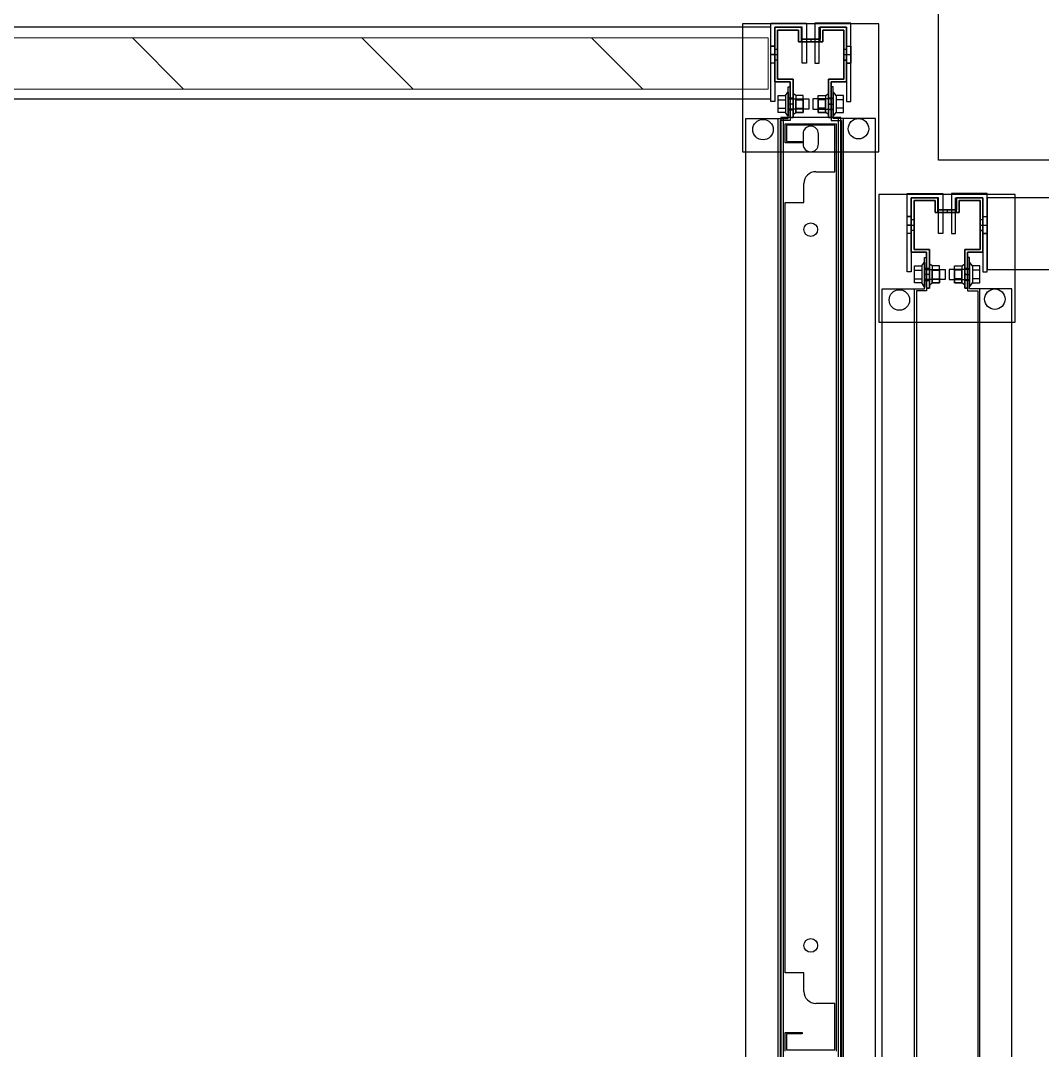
# Model space of a CAD drawing. Header units: millimetres. Extents: x 15382 to 37298, y 7351 to 31127.
# Drawn here: x 30738 to 31338, y 26264 to 26868 of the extents above; entities that cross this region are included whole.
import ezdxf

# ---------------------------------------------------------------- set-up
doc = ezdxf.new("R2010")
doc.units = ezdxf.units.MM
doc.layers.add('10', color=40, linetype='Continuous', lineweight=0)
for name, color, linetype in [('111', 7, 'Continuous'), ('112', 1, 'Continuous'), ('113', 3, 'Continuous'), ('114', 6, 'Continuous'), ('115', 30, 'Continuous'), ('116', 12, 'Continuous'), ('444-2', 5, 'Continuous'), ('544-1', 40, 'Continuous'), ('6', 7, 'Continuous'), ('M40', 3, 'Continuous'), ('M6', 7, 'Continuous')]:
    doc.layers.add(name, color=color, linetype=linetype)

msp = doc.modelspace()

# ---------------------------------------------------------------- linework, layer by layer
at = {"layer": '10'}
for p, q in [((29436.986, 26858.236), (31176.986, 26858.236)), ((31176.986, 26858.236), (31176.986, 26828.236)), ((31176.986, 26828.236), (29436.986, 26828.236))]:
    msp.add_line(p, q, dxfattribs=at)
at = {"layer": '111'}
for p, q in [((31219.586, 26811.468), (31184.386, 26811.468)), ((31184.386, 26811.468), (31184.386, 25717.468)), ((31219.586, 25717.468), (31219.586, 26811.468)), ((31201.986, 26806.468), (31201.986, 26806.468)), ((31197.486, 26801.968), (31197.486, 26795.968)), ((31206.486, 26795.968), (31206.486, 26801.968)), ((31201.986, 26791.468), (31201.986, 26791.468))]:
    msp.add_line(p, q, dxfattribs=at)
for centre, start, end in [((31201.986, 26801.968), 90, 180), ((31201.986, 26801.968), 0, 90), ((31201.986, 26795.968), 180, 270), ((31201.986, 26795.968), 270, 0)]:
    msp.add_arc(centre, 4.5, start, end, dxfattribs=at)
at = {"layer": '112'}
for p, q in [((31276.986, 26786.565), (31276.986, 27526.565)), ((32616.986, 26786.565), (31276.986, 26786.565))]:
    msp.add_line(p, q, dxfattribs=at)
at = {"layer": '113'}
for p, q in [((31241.986, 26866.468), (31161.986, 26866.468)), ((31161.986, 26866.468), (31161.986, 26791.468)), ((31241.986, 26791.468), (31241.986, 26866.468)), ((31161.986, 26791.468), (31241.986, 26791.468)), ((31321.986, 26766.468), (31241.986, 26766.468)), ((31241.986, 26766.468), (31241.986, 26691.468)), ((31321.986, 26691.468), (31321.986, 26766.468)), ((31241.986, 26691.468), (31321.986, 26691.468))]:
    msp.add_line(p, q, dxfattribs=at)
at = {"layer": '113', "lineweight": -3}
for centre in [(31229.986, 26804.968), (31173.986, 26804.468), (31253.986, 26704.468), (31309.986, 26704.968)]:
    msp.add_circle(centre, 6, dxfattribs=at)
at = {"layer": '114'}
for points in [[(29433.486, 26822.468), (31178.486, 26822.468), (31178.486, 26864.468), (29433.486, 26864.468)], [(31305.486, 26722.468), (32180.486, 26722.468), (32180.486, 26764.468), (31305.486, 26764.468)]]:
    msp.add_lwpolyline(points, close=True, dxfattribs=at)
at = {"layer": '115'}
for p, q in [((31188.786, 26810.968), (31188.786, 26829.468)), ((31188.786, 26829.468), (31189.986, 26829.468)), ((31188.786, 26810.968), (31188.786, 26829.468)), ((31188.786, 26829.468), (31189.986, 26829.468)), ((31189.986, 26829.468), (31189.986, 26809.768)), ((31189.986, 26829.468), (31189.986, 26809.768)), ((31215.186, 26829.468), (31213.986, 26829.468)), ((31213.986, 26829.468), (31213.986, 26809.768)), ((31215.186, 26829.468), (31213.986, 26829.468)), ((31213.986, 26829.468), (31213.986, 26809.768)), ((31215.186, 26810.968), (31215.186, 26829.468)), ((31215.186, 26810.968), (31215.186, 26829.468)), ((31163.986, 25717.968), (31163.986, 26810.968)), ((31163.986, 26810.968), (31188.786, 26810.968)), ((31182.786, 25717.968), (31182.786, 26810.968)), ((31182.786, 26810.968), (31188.786, 26810.968)), ((31221.186, 26810.968), (31215.186, 26810.968)), ((31239.986, 26810.968), (31215.186, 26810.968)), ((31221.186, 25717.968), (31221.186, 26810.968)), ((31239.986, 25717.968), (31239.986, 26810.968)), ((31189.986, 26809.768), (31183.986, 26809.768)), ((31183.986, 26809.768), (31183.986, 25719.168)), ((31189.986, 26809.768), (31183.986, 26809.768)), ((31183.986, 26809.768), (31183.986, 25719.168)), ((31213.986, 26809.768), (31219.986, 26809.768)), ((31213.986, 26809.768), (31219.986, 26809.768)), ((31219.986, 26809.768), (31219.986, 25719.168)), ((31219.986, 26809.768), (31219.986, 25719.168)), ((31268.786, 26710.968), (31268.786, 26729.468)), ((31268.786, 26729.468), (31269.986, 26729.468)), ((31268.786, 26710.968), (31268.786, 26729.468)), ((31268.786, 26729.468), (31269.986, 26729.468)), ((31269.986, 26729.468), (31269.986, 26709.768)), ((31269.986, 26729.468), (31269.986, 26709.768)), ((31295.186, 26729.468), (31293.986, 26729.468)), ((31293.986, 26729.468), (31293.986, 26709.768)), ((31295.186, 26729.468), (31293.986, 26729.468)), ((31293.986, 26729.468), (31293.986, 26709.768)), ((31295.186, 26710.968), (31295.186, 26729.468)), ((31295.186, 26710.968), (31295.186, 26729.468)), ((31243.986, 25717.968), (31243.986, 26710.968)), ((31243.986, 26710.968), (31268.786, 26710.968)), ((31262.786, 25717.968), (31262.786, 26710.968)), ((31262.786, 26710.968), (31268.786, 26710.968)), ((31269.986, 26709.768), (31263.986, 26709.768)), ((31263.986, 26709.768), (31263.986, 25719.168)), ((31269.986, 26709.768), (31263.986, 26709.768)), ((31263.986, 26709.768), (31263.986, 25719.168)), ((31293.986, 26709.768), (31299.986, 26709.768)), ((31293.986, 26709.768), (31299.986, 26709.768)), ((31301.186, 26710.968), (31295.186, 26710.968)), ((31319.986, 26710.968), (31295.186, 26710.968)), ((31299.986, 26709.768), (31299.986, 25719.168)), ((31299.986, 26709.768), (31299.986, 25719.168)), ((31301.186, 25717.968), (31301.186, 26710.968)), ((31319.986, 25717.968), (31319.986, 26710.968))]:
    msp.add_line(p, q, dxfattribs=at)
at = {"layer": '115', "lineweight": -3}
for p, q in [((31188.786, 26822.968), (31188.786, 26815.968)), ((31189.986, 26822.968), (31188.786, 26822.968)), ((31189.986, 26815.968), (31189.986, 26822.968)), ((31213.986, 26815.968), (31213.986, 26822.968)), ((31213.986, 26822.968), (31215.186, 26822.968)), ((31215.186, 26822.968), (31215.186, 26815.968)), ((31188.786, 26819.468), (31188.786, 26815.968)), ((31189.986, 26819.468), (31188.786, 26819.468)), ((31189.986, 26815.968), (31189.986, 26819.468)), ((31213.986, 26815.968), (31213.986, 26819.468)), ((31213.986, 26819.468), (31215.186, 26819.468)), ((31215.186, 26819.468), (31215.186, 26815.968)), ((31188.786, 26815.968), (31189.986, 26815.968)), ((31188.786, 26815.968), (31189.986, 26815.968)), ((31215.186, 26815.968), (31213.986, 26815.968)), ((31215.186, 26815.968), (31213.986, 26815.968)), ((31268.786, 26722.968), (31268.786, 26715.968)), ((31269.986, 26722.968), (31268.786, 26722.968)), ((31269.986, 26715.968), (31269.986, 26722.968)), ((31293.986, 26715.968), (31293.986, 26722.968)), ((31293.986, 26722.968), (31295.186, 26722.968)), ((31295.186, 26722.968), (31295.186, 26715.968)), ((31268.786, 26719.468), (31268.786, 26715.968)), ((31269.986, 26719.468), (31268.786, 26719.468)), ((31268.786, 26715.968), (31269.986, 26715.968)), ((31268.786, 26715.968), (31269.986, 26715.968)), ((31269.986, 26715.968), (31269.986, 26719.468)), ((31293.986, 26715.968), (31293.986, 26719.468)), ((31293.986, 26719.468), (31295.186, 26719.468)), ((31295.186, 26715.968), (31293.986, 26715.968)), ((31295.186, 26715.968), (31293.986, 26715.968)), ((31295.186, 26719.468), (31295.186, 26715.968))]:
    msp.add_line(p, q, dxfattribs=at)
at = {"layer": '116'}
for p, q in [((31178.486, 26820.968), (31178.486, 26866.968)), ((31178.486, 26866.968), (31197.986, 26866.968)), ((31196.986, 26866.968), (31199.486, 26866.968)), ((31199.486, 26866.968), (31199.486, 26843.468)), ((31206.986, 26866.968), (31204.486, 26866.968)), ((31204.486, 26866.968), (31204.486, 26843.468)), ((31225.486, 26866.968), (31205.986, 26866.968)), ((31225.486, 26820.968), (31225.486, 26866.968)), ((31196.986, 26864.468), (31180.986, 26864.468)), ((31180.986, 26864.468), (31180.986, 26820.968)), ((31196.986, 26843.468), (31196.986, 26864.468)), ((31206.986, 26843.468), (31206.986, 26864.468)), ((31206.986, 26864.468), (31222.986, 26864.468)), ((31222.986, 26864.468), (31222.986, 26820.968)), ((31180.986, 26853.446), (31178.486, 26853.446)), ((31222.986, 26853.446), (31225.486, 26853.446)), ((31180.986, 26848.468), (31178.486, 26848.468)), ((31222.986, 26848.468), (31225.486, 26848.468)), ((31180.986, 26843.49), (31178.486, 26843.49)), ((31199.486, 26843.468), (31196.986, 26843.468)), ((31204.486, 26843.468), (31206.986, 26843.468)), ((31222.986, 26843.49), (31225.486, 26843.49)), ((31180.986, 26820.968), (31178.486, 26820.968)), ((31222.986, 26820.968), (31225.486, 26820.968)), ((31258.486, 26720.968), (31258.486, 26766.968)), ((31258.486, 26766.968), (31277.986, 26766.968)), ((31276.986, 26764.468), (31260.986, 26764.468)), ((31260.986, 26764.468), (31260.986, 26720.968)), ((31276.986, 26766.968), (31279.486, 26766.968)), ((31276.986, 26743.468), (31276.986, 26764.468)), ((31279.486, 26766.968), (31279.486, 26743.468)), ((31286.986, 26766.968), (31284.486, 26766.968)), ((31284.486, 26766.968), (31284.486, 26743.468)), ((31305.486, 26766.968), (31285.986, 26766.968)), ((31286.986, 26743.468), (31286.986, 26764.468)), ((31286.986, 26764.468), (31302.986, 26764.468)), ((31302.986, 26764.468), (31302.986, 26720.968)), ((31305.486, 26720.968), (31305.486, 26766.968)), ((31260.986, 26753.446), (31258.486, 26753.446)), ((31302.986, 26753.446), (31305.486, 26753.446)), ((31260.986, 26748.468), (31258.486, 26748.468)), ((31302.986, 26748.468), (31305.486, 26748.468)), ((31260.986, 26743.49), (31258.486, 26743.49)), ((31279.486, 26743.468), (31276.986, 26743.468)), ((31284.486, 26743.468), (31286.986, 26743.468)), ((31302.986, 26743.49), (31305.486, 26743.49)), ((31260.986, 26720.968), (31258.486, 26720.968)), ((31302.986, 26720.968), (31305.486, 26720.968))]:
    msp.add_line(p, q, dxfattribs=at)
at = {"layer": '116', "lineweight": -3}
for p, q in [((31178.486, 26843.49), (31178.486, 26853.446)), ((31178.486, 26853.446), (31180.986, 26853.446)), ((31180.986, 26853.446), (31180.986, 26843.49)), ((31222.986, 26843.49), (31222.986, 26853.446)), ((31222.986, 26853.446), (31225.486, 26853.446)), ((31225.486, 26853.446), (31225.486, 26843.49)), ((31178.486, 26843.49), (31178.486, 26848.468)), ((31178.486, 26848.468), (31180.986, 26848.468)), ((31180.986, 26848.468), (31180.986, 26843.49)), ((31222.986, 26843.49), (31222.986, 26848.468)), ((31222.986, 26848.468), (31225.486, 26848.468)), ((31225.486, 26848.468), (31225.486, 26843.49)), ((31180.986, 26843.49), (31178.486, 26843.49)), ((31180.986, 26843.49), (31178.486, 26843.49)), ((31225.486, 26843.49), (31222.986, 26843.49)), ((31225.486, 26843.49), (31222.986, 26843.49)), ((31258.486, 26743.49), (31258.486, 26753.446)), ((31258.486, 26753.446), (31260.986, 26753.446)), ((31260.986, 26753.446), (31260.986, 26743.49)), ((31302.986, 26743.49), (31302.986, 26753.446)), ((31302.986, 26753.446), (31305.486, 26753.446)), ((31305.486, 26753.446), (31305.486, 26743.49)), ((31258.486, 26743.49), (31258.486, 26748.468)), ((31258.486, 26748.468), (31260.986, 26748.468)), ((31260.986, 26748.468), (31260.986, 26743.49)), ((31302.986, 26743.49), (31302.986, 26748.468)), ((31302.986, 26748.468), (31305.486, 26748.468)), ((31305.486, 26748.468), (31305.486, 26743.49)), ((31260.986, 26743.49), (31258.486, 26743.49)), ((31260.986, 26743.49), (31258.486, 26743.49)), ((31305.486, 26743.49), (31302.986, 26743.49)), ((31305.486, 26743.49), (31302.986, 26743.49))]:
    msp.add_line(p, q, dxfattribs=at)
at = {"layer": '444-2'}
for p, q in [((31186.986, 26796.768), (31186.986, 26807.768)), ((31186.986, 26807.768), (31216.986, 26807.768)), ((31216.186, 26806.968), (31187.786, 26806.968)), ((31187.786, 26806.968), (31187.786, 26797.568)), ((31216.186, 26807.768), (31216.986, 26807.768)), ((31216.186, 26779.768), (31216.186, 26806.968)), ((31216.986, 26807.768), (31216.986, 26263.768)), ((31216.986, 26807.768), (31216.986, 26806.968)), ((31196.986, 26796.768), (31186.986, 26796.768)), ((31187.786, 26797.568), (31196.986, 26797.568)), ((31196.986, 26797.568), (31196.986, 26796.768)), ((31204.986, 26779.768), (31216.186, 26779.768)), ((31197.986, 26761.768), (31197.986, 26772.768)), ((31186.986, 26309.768), (31186.986, 26761.768)), ((31186.986, 26761.768), (31197.986, 26761.768)), ((31197.986, 26309.768), (31186.986, 26309.768)), ((31197.986, 26298.768), (31197.986, 26309.768)), ((31216.186, 26291.768), (31204.986, 26291.768)), ((31216.186, 26264.568), (31216.186, 26291.768)), ((31186.986, 26263.768), (31186.986, 26274.768)), ((31186.986, 26274.768), (31196.986, 26274.768)), ((31196.986, 26273.968), (31187.786, 26273.968)), ((31187.786, 26273.968), (31187.786, 26264.568)), ((31196.986, 26274.768), (31196.986, 26273.968)), ((31187.786, 26264.568), (31216.186, 26264.568))]:
    msp.add_line(p, q, dxfattribs=at)
for centre in [(31201.986, 26745.768), (31201.986, 26325.768)]:
    msp.add_circle(centre, 4, dxfattribs=at)
for centre, start, end in [((31204.986, 26772.768), 90, 180), ((31204.986, 26298.768), 180, 270)]:
    msp.add_arc(centre, 7, start, end, dxfattribs=at)
at = {"layer": '544-1', "linetype": 'Continuous'}
for p, q in [((30804.048, 26858.236), (30834.048, 26828.236)), ((30938.752, 26858.236), (30968.752, 26828.236)), ((31073.456, 26858.236), (31103.456, 26828.236))]:
    msp.add_line(p, q, dxfattribs=at)
at = {"layer": '6'}
for p, q in [((31185.986, 26811.468), (31184.386, 26811.468)), ((31184.386, 26811.468), (31184.386, 25717.468)), ((31185.986, 25717.468), (31185.986, 26811.468)), ((31219.586, 26811.468), (31217.986, 26811.468)), ((31217.986, 26811.468), (31217.986, 25717.468)), ((31219.586, 25717.468), (31219.586, 26811.468))]:
    msp.add_line(p, q, dxfattribs=at)
at = {"layer": 'M40'}
for p, q in [((31196.486, 26864.468), (31180.986, 26864.468)), ((31180.986, 26864.468), (31180.986, 26832.468)), ((31180.986, 26832.468), (31180.986, 26864.468)), ((31180.986, 26864.468), (31196.486, 26864.468)), ((31182.586, 26834.068), (31182.586, 26862.868)), ((31182.586, 26862.868), (31194.886, 26862.868)), ((31194.886, 26862.868), (31182.586, 26862.868)), ((31182.586, 26862.868), (31182.586, 26834.068)), ((31194.886, 26862.868), (31194.886, 26855.868)), ((31194.886, 26855.868), (31194.886, 26862.868)), ((31196.486, 26857.468), (31196.486, 26864.468)), ((31196.486, 26864.468), (31196.486, 26857.468)), ((31222.986, 26864.468), (31207.486, 26864.468)), ((31207.486, 26864.468), (31207.486, 26857.468)), ((31207.486, 26857.468), (31207.486, 26864.468)), ((31207.486, 26864.468), (31222.986, 26864.468)), ((31209.086, 26855.868), (31209.086, 26862.868)), ((31209.086, 26862.868), (31221.386, 26862.868)), ((31221.386, 26862.868), (31209.086, 26862.868)), ((31209.086, 26862.868), (31209.086, 26855.868)), ((31221.386, 26862.868), (31221.386, 26834.068)), ((31221.386, 26834.068), (31221.386, 26862.868)), ((31222.986, 26832.468), (31222.986, 26864.468)), ((31222.986, 26864.468), (31222.986, 26832.468)), ((31194.886, 26855.868), (31209.086, 26855.868)), ((31209.086, 26855.868), (31194.886, 26855.868)), ((31207.486, 26857.468), (31196.486, 26857.468)), ((31196.486, 26857.468), (31196.486, 26855.868)), ((31196.486, 26857.468), (31207.486, 26857.468)), ((31221.386, 26851.718), (31222.986, 26851.718)), ((31221.386, 26848.468), (31222.986, 26848.468)), ((31221.386, 26845.218), (31222.986, 26845.218)), ((31180.986, 26832.468), (31189.986, 26832.468)), ((31189.986, 26832.468), (31180.986, 26832.468)), ((31191.586, 26834.068), (31182.586, 26834.068)), ((31182.586, 26834.068), (31191.586, 26834.068)), ((31189.986, 26834.068), (31191.586, 26834.068)), ((31189.986, 26832.468), (31189.986, 26811.468)), ((31189.986, 26811.468), (31189.986, 26832.468)), ((31191.586, 26811.468), (31191.586, 26834.068)), ((31191.586, 26834.068), (31191.586, 26811.468)), ((31191.586, 26834.068), (31191.586, 26832.468)), ((31213.986, 26834.068), (31212.386, 26834.068)), ((31212.386, 26834.068), (31212.386, 26811.468)), ((31221.386, 26834.068), (31212.386, 26834.068)), ((31212.386, 26834.068), (31212.386, 26832.468)), ((31212.386, 26811.468), (31212.386, 26834.068)), ((31212.386, 26834.068), (31221.386, 26834.068)), ((31213.986, 26811.468), (31213.986, 26832.468)), ((31213.986, 26832.468), (31222.986, 26832.468)), ((31222.986, 26832.468), (31213.986, 26832.468)), ((31213.986, 26832.468), (31213.986, 26811.468)), ((31191.586, 26822.968), (31189.986, 26822.968)), ((31213.986, 26822.968), (31212.386, 26822.968)), ((31191.586, 26819.468), (31189.986, 26819.468)), ((31213.986, 26819.468), (31212.386, 26819.468)), ((31191.586, 26815.968), (31189.986, 26815.968)), ((31189.986, 26811.468), (31191.586, 26811.468)), ((31191.586, 26811.468), (31189.986, 26811.468)), ((31213.986, 26815.968), (31212.386, 26815.968)), ((31212.386, 26811.468), (31213.986, 26811.468)), ((31213.986, 26811.468), (31212.386, 26811.468)), ((31276.486, 26764.468), (31260.986, 26764.468)), ((31260.986, 26764.468), (31260.986, 26732.468)), ((31260.986, 26732.468), (31260.986, 26764.468)), ((31260.986, 26764.468), (31276.486, 26764.468)), ((31262.586, 26734.068), (31262.586, 26762.868)), ((31262.586, 26762.868), (31274.886, 26762.868)), ((31274.886, 26762.868), (31262.586, 26762.868)), ((31262.586, 26762.868), (31262.586, 26734.068)), ((31274.886, 26762.868), (31274.886, 26755.868)), ((31274.886, 26755.868), (31274.886, 26762.868)), ((31276.486, 26757.468), (31276.486, 26764.468)), ((31276.486, 26764.468), (31276.486, 26757.468)), ((31302.986, 26764.468), (31287.486, 26764.468)), ((31287.486, 26764.468), (31287.486, 26757.468)), ((31287.486, 26757.468), (31287.486, 26764.468)), ((31287.486, 26764.468), (31302.986, 26764.468)), ((31289.086, 26755.868), (31289.086, 26762.868)), ((31289.086, 26762.868), (31301.386, 26762.868)), ((31301.386, 26762.868), (31289.086, 26762.868)), ((31289.086, 26762.868), (31289.086, 26755.868)), ((31301.386, 26762.868), (31301.386, 26734.068)), ((31301.386, 26734.068), (31301.386, 26762.868)), ((31302.986, 26732.468), (31302.986, 26764.468)), ((31302.986, 26764.468), (31302.986, 26732.468)), ((31287.486, 26757.468), (31276.486, 26757.468)), ((31276.486, 26757.468), (31276.486, 26755.868)), ((31276.486, 26757.468), (31287.486, 26757.468)), ((31274.886, 26755.868), (31289.086, 26755.868)), ((31289.086, 26755.868), (31274.886, 26755.868)), ((31301.386, 26751.718), (31302.986, 26751.718)), ((31301.386, 26748.468), (31302.986, 26748.468)), ((31301.386, 26745.218), (31302.986, 26745.218)), ((31260.986, 26732.468), (31269.986, 26732.468)), ((31269.986, 26732.468), (31260.986, 26732.468)), ((31271.586, 26734.068), (31262.586, 26734.068)), ((31262.586, 26734.068), (31271.586, 26734.068)), ((31269.986, 26734.068), (31271.586, 26734.068)), ((31269.986, 26732.468), (31269.986, 26711.468)), ((31269.986, 26711.468), (31269.986, 26732.468)), ((31271.586, 26711.468), (31271.586, 26734.068)), ((31271.586, 26734.068), (31271.586, 26711.468)), ((31271.586, 26734.068), (31271.586, 26732.468)), ((31293.986, 26734.068), (31292.386, 26734.068)), ((31292.386, 26734.068), (31292.386, 26711.468)), ((31301.386, 26734.068), (31292.386, 26734.068)), ((31292.386, 26734.068), (31292.386, 26732.468)), ((31292.386, 26711.468), (31292.386, 26734.068)), ((31292.386, 26734.068), (31301.386, 26734.068)), ((31293.986, 26711.468), (31293.986, 26732.468)), ((31293.986, 26732.468), (31302.986, 26732.468)), ((31302.986, 26732.468), (31293.986, 26732.468)), ((31293.986, 26732.468), (31293.986, 26711.468)), ((31271.586, 26722.968), (31269.986, 26722.968)), ((31293.986, 26722.968), (31292.386, 26722.968)), ((31271.586, 26719.468), (31269.986, 26719.468)), ((31271.586, 26715.968), (31269.986, 26715.968)), ((31293.986, 26719.468), (31292.386, 26719.468)), ((31293.986, 26715.968), (31292.386, 26715.968)), ((31269.986, 26711.468), (31271.586, 26711.468)), ((31271.586, 26711.468), (31269.986, 26711.468)), ((31292.386, 26711.468), (31293.986, 26711.468)), ((31293.986, 26711.468), (31292.386, 26711.468))]:
    msp.add_line(p, q, dxfattribs=at)
at = {"layer": 'M40', "lineweight": -3}
for p, q in [((31196.486, 26857.468), (31196.486, 26855.868)), ((31207.486, 26857.468), (31196.486, 26857.468)), ((31196.486, 26855.868), (31196.486, 26857.468)), ((31196.486, 26857.468), (31201.986, 26857.468)), ((31196.486, 26855.868), (31207.486, 26855.868)), ((31201.986, 26855.868), (31196.486, 26855.868)), ((31201.986, 26857.468), (31201.986, 26855.868)), ((31207.486, 26855.868), (31207.486, 26857.468)), ((31180.986, 26845.218), (31180.986, 26851.718)), ((31180.986, 26851.718), (31182.586, 26851.718)), ((31180.986, 26845.218), (31180.986, 26848.468)), ((31180.986, 26848.468), (31182.586, 26848.468)), ((31182.586, 26851.718), (31182.586, 26845.218)), ((31182.586, 26848.468), (31182.586, 26845.218)), ((31221.386, 26845.218), (31221.386, 26851.718)), ((31221.386, 26851.718), (31222.986, 26851.718)), ((31221.386, 26845.218), (31221.386, 26848.468)), ((31221.386, 26848.468), (31222.986, 26848.468)), ((31222.986, 26851.718), (31222.986, 26845.218)), ((31222.986, 26848.468), (31222.986, 26845.218)), ((31182.586, 26845.218), (31180.986, 26845.218)), ((31182.586, 26845.218), (31180.986, 26845.218)), ((31222.986, 26845.218), (31221.386, 26845.218)), ((31222.986, 26845.218), (31221.386, 26845.218)), ((31189.986, 26822.968), (31189.986, 26815.968)), ((31191.586, 26822.968), (31189.986, 26822.968)), ((31191.586, 26815.968), (31191.586, 26822.968)), ((31212.386, 26815.968), (31212.386, 26822.968)), ((31212.386, 26822.968), (31213.986, 26822.968)), ((31213.986, 26822.968), (31213.986, 26815.968)), ((31189.986, 26819.468), (31189.986, 26815.968)), ((31191.586, 26819.468), (31189.986, 26819.468)), ((31191.586, 26815.968), (31191.586, 26819.468)), ((31212.386, 26815.968), (31212.386, 26819.468)), ((31212.386, 26819.468), (31213.986, 26819.468)), ((31213.986, 26819.468), (31213.986, 26815.968)), ((31189.986, 26815.968), (31191.586, 26815.968)), ((31189.986, 26815.968), (31191.586, 26815.968)), ((31213.986, 26815.968), (31212.386, 26815.968)), ((31213.986, 26815.968), (31212.386, 26815.968)), ((31276.486, 26757.468), (31276.486, 26755.868)), ((31287.486, 26757.468), (31276.486, 26757.468)), ((31276.486, 26755.868), (31276.486, 26757.468)), ((31276.486, 26757.468), (31281.986, 26757.468)), ((31281.986, 26757.468), (31281.986, 26755.868)), ((31287.486, 26755.868), (31287.486, 26757.468)), ((31260.986, 26745.218), (31260.986, 26751.718)), ((31260.986, 26751.718), (31262.586, 26751.718)), ((31262.586, 26751.718), (31262.586, 26745.218)), ((31276.486, 26755.868), (31287.486, 26755.868)), ((31281.986, 26755.868), (31276.486, 26755.868)), ((31301.386, 26745.218), (31301.386, 26751.718)), ((31301.386, 26751.718), (31302.986, 26751.718)), ((31302.986, 26751.718), (31302.986, 26745.218)), ((31260.986, 26745.218), (31260.986, 26748.468)), ((31260.986, 26748.468), (31262.586, 26748.468)), ((31262.586, 26745.218), (31260.986, 26745.218)), ((31262.586, 26745.218), (31260.986, 26745.218)), ((31262.586, 26748.468), (31262.586, 26745.218)), ((31301.386, 26745.218), (31301.386, 26748.468)), ((31301.386, 26748.468), (31302.986, 26748.468)), ((31302.986, 26745.218), (31301.386, 26745.218)), ((31302.986, 26745.218), (31301.386, 26745.218)), ((31302.986, 26748.468), (31302.986, 26745.218)), ((31269.986, 26722.968), (31269.986, 26715.968)), ((31271.586, 26722.968), (31269.986, 26722.968)), ((31271.586, 26715.968), (31271.586, 26722.968)), ((31292.386, 26715.968), (31292.386, 26722.968)), ((31292.386, 26722.968), (31293.986, 26722.968)), ((31293.986, 26722.968), (31293.986, 26715.968)), ((31269.986, 26719.468), (31269.986, 26715.968)), ((31271.586, 26719.468), (31269.986, 26719.468)), ((31269.986, 26715.968), (31271.586, 26715.968)), ((31269.986, 26715.968), (31271.586, 26715.968)), ((31271.586, 26715.968), (31271.586, 26719.468)), ((31292.386, 26715.968), (31292.386, 26719.468)), ((31292.386, 26719.468), (31293.986, 26719.468)), ((31293.986, 26715.968), (31292.386, 26715.968)), ((31293.986, 26715.968), (31292.386, 26715.968)), ((31293.986, 26719.468), (31293.986, 26715.968))]:
    msp.add_line(p, q, dxfattribs=at)
at = {"layer": 'M6'}
for p, q in [((31182.786, 26814.468), (31182.786, 26824.468)), ((31182.786, 26824.468), (31187.086, 26824.468)), ((31182.786, 26814.468), (31182.786, 26824.468)), ((31182.786, 26824.468), (31187.086, 26824.468)), ((31187.086, 26824.468), (31188.586, 26826.468)), ((31187.086, 26824.468), (31187.086, 26814.468)), ((31188.586, 26826.468), (31188.786, 26826.468)), ((31188.786, 26826.468), (31188.786, 26822.468)), ((31191.786, 26825.468), (31191.586, 26825.468)), ((31191.586, 26825.468), (31191.586, 26813.468)), ((31193.286, 26824.468), (31191.786, 26825.468)), ((31197.586, 26824.468), (31193.286, 26824.468)), ((31193.286, 26824.468), (31193.286, 26814.468)), ((31197.586, 26824.468), (31193.286, 26824.468)), ((31197.586, 26824.468), (31193.286, 26824.468)), ((31193.286, 26824.468), (31193.286, 26816.968)), ((31197.586, 26814.468), (31197.586, 26824.468)), ((31197.586, 26814.468), (31197.586, 26824.468)), ((31197.586, 26816.968), (31197.586, 26824.468)), ((31206.386, 26814.468), (31206.386, 26824.468)), ((31206.386, 26824.468), (31210.686, 26824.468)), ((31206.386, 26814.468), (31206.386, 26824.468)), ((31206.386, 26824.468), (31210.686, 26824.468)), ((31206.386, 26824.468), (31210.686, 26824.468)), ((31206.386, 26816.968), (31206.386, 26824.468)), ((31210.686, 26824.468), (31212.186, 26825.468)), ((31210.686, 26824.468), (31210.686, 26814.468)), ((31210.686, 26824.468), (31210.686, 26816.968)), ((31212.186, 26825.468), (31212.386, 26825.468)), ((31212.386, 26825.468), (31212.386, 26813.468)), ((31215.386, 26826.468), (31215.186, 26826.468)), ((31215.186, 26826.468), (31215.186, 26822.468)), ((31216.886, 26824.468), (31215.386, 26826.468)), ((31221.186, 26824.468), (31216.886, 26824.468)), ((31216.886, 26824.468), (31216.886, 26814.468)), ((31221.186, 26824.468), (31216.886, 26824.468)), ((31221.186, 26814.468), (31221.186, 26824.468)), ((31221.186, 26814.468), (31221.186, 26824.468)), ((31182.786, 26821.968), (31187.086, 26821.968)), ((31182.786, 26816.968), (31187.086, 26816.968)), ((31188.786, 26822.468), (31200.786, 26822.468)), ((31193.286, 26814.468), (31193.286, 26821.968)), ((31193.286, 26821.968), (31197.586, 26821.968)), ((31193.286, 26816.968), (31197.586, 26816.968)), ((31197.586, 26821.968), (31197.586, 26814.468)), ((31200.786, 26822.468), (31200.786, 26816.468)), ((31215.186, 26822.468), (31203.186, 26822.468)), ((31203.186, 26822.468), (31203.186, 26816.468)), ((31210.686, 26821.968), (31206.386, 26821.968)), ((31206.386, 26821.968), (31206.386, 26814.468)), ((31210.686, 26816.968), (31206.386, 26816.968)), ((31210.686, 26814.468), (31210.686, 26821.968)), ((31221.186, 26821.968), (31216.886, 26821.968)), ((31221.186, 26816.968), (31216.886, 26816.968)), ((31187.086, 26814.468), (31182.786, 26814.468)), ((31187.086, 26814.468), (31182.786, 26814.468)), ((31188.586, 26812.468), (31187.086, 26814.468)), ((31188.786, 26812.468), (31188.586, 26812.468)), ((31200.786, 26816.468), (31188.786, 26816.468)), ((31188.786, 26816.468), (31188.786, 26812.468)), ((31191.586, 26813.468), (31191.786, 26813.468)), ((31191.786, 26813.468), (31193.286, 26814.468)), ((31193.286, 26814.468), (31197.586, 26814.468)), ((31193.286, 26814.468), (31197.586, 26814.468)), ((31197.586, 26814.468), (31193.286, 26814.468)), ((31203.186, 26816.468), (31215.186, 26816.468)), ((31210.686, 26814.468), (31206.386, 26814.468)), ((31210.686, 26814.468), (31206.386, 26814.468)), ((31206.386, 26814.468), (31210.686, 26814.468)), ((31212.186, 26813.468), (31210.686, 26814.468)), ((31212.386, 26813.468), (31212.186, 26813.468)), ((31215.186, 26816.468), (31215.186, 26812.468)), ((31215.186, 26812.468), (31215.386, 26812.468)), ((31215.386, 26812.468), (31216.886, 26814.468)), ((31216.886, 26814.468), (31221.186, 26814.468)), ((31216.886, 26814.468), (31221.186, 26814.468)), ((31267.086, 26724.468), (31268.586, 26726.468)), ((31268.586, 26726.468), (31268.786, 26726.468)), ((31268.786, 26726.468), (31268.786, 26722.468)), ((31295.386, 26726.468), (31295.186, 26726.468)), ((31295.186, 26726.468), (31295.186, 26722.468)), ((31296.886, 26724.468), (31295.386, 26726.468)), ((31262.786, 26714.468), (31262.786, 26724.468)), ((31262.786, 26724.468), (31267.086, 26724.468)), ((31262.786, 26714.468), (31262.786, 26724.468)), ((31262.786, 26724.468), (31267.086, 26724.468)), ((31262.786, 26721.968), (31267.086, 26721.968)), ((31267.086, 26724.468), (31267.086, 26714.468)), ((31268.786, 26722.468), (31280.786, 26722.468)), ((31271.786, 26725.468), (31271.586, 26725.468)), ((31271.586, 26725.468), (31271.586, 26713.468)), ((31273.286, 26724.468), (31271.786, 26725.468)), ((31277.586, 26724.468), (31273.286, 26724.468)), ((31273.286, 26724.468), (31273.286, 26714.468)), ((31277.586, 26724.468), (31273.286, 26724.468)), ((31277.586, 26724.468), (31273.286, 26724.468)), ((31273.286, 26724.468), (31273.286, 26716.968)), ((31273.286, 26714.468), (31273.286, 26721.968)), ((31273.286, 26721.968), (31277.586, 26721.968)), ((31277.586, 26714.468), (31277.586, 26724.468)), ((31277.586, 26714.468), (31277.586, 26724.468)), ((31277.586, 26716.968), (31277.586, 26724.468)), ((31277.586, 26721.968), (31277.586, 26714.468)), ((31280.786, 26722.468), (31280.786, 26716.468)), ((31295.186, 26722.468), (31283.186, 26722.468)), ((31283.186, 26722.468), (31283.186, 26716.468)), ((31286.386, 26714.468), (31286.386, 26724.468)), ((31286.386, 26724.468), (31290.686, 26724.468)), ((31286.386, 26714.468), (31286.386, 26724.468)), ((31286.386, 26724.468), (31290.686, 26724.468)), ((31286.386, 26724.468), (31290.686, 26724.468)), ((31286.386, 26716.968), (31286.386, 26724.468)), ((31290.686, 26721.968), (31286.386, 26721.968)), ((31286.386, 26721.968), (31286.386, 26714.468)), ((31290.686, 26724.468), (31292.186, 26725.468)), ((31290.686, 26724.468), (31290.686, 26714.468)), ((31290.686, 26724.468), (31290.686, 26716.968)), ((31290.686, 26714.468), (31290.686, 26721.968)), ((31292.186, 26725.468), (31292.386, 26725.468)), ((31292.386, 26725.468), (31292.386, 26713.468)), ((31301.186, 26724.468), (31296.886, 26724.468)), ((31296.886, 26724.468), (31296.886, 26714.468)), ((31301.186, 26724.468), (31296.886, 26724.468)), ((31301.186, 26721.968), (31296.886, 26721.968)), ((31301.186, 26714.468), (31301.186, 26724.468)), ((31301.186, 26714.468), (31301.186, 26724.468)), ((31262.786, 26716.968), (31267.086, 26716.968)), ((31267.086, 26714.468), (31262.786, 26714.468)), ((31267.086, 26714.468), (31262.786, 26714.468)), ((31268.586, 26712.468), (31267.086, 26714.468)), ((31280.786, 26716.468), (31268.786, 26716.468)), ((31268.786, 26716.468), (31268.786, 26712.468)), ((31271.786, 26713.468), (31273.286, 26714.468)), ((31273.286, 26716.968), (31277.586, 26716.968)), ((31273.286, 26714.468), (31277.586, 26714.468)), ((31273.286, 26714.468), (31277.586, 26714.468)), ((31277.586, 26714.468), (31273.286, 26714.468)), ((31283.186, 26716.468), (31295.186, 26716.468)), ((31290.686, 26716.968), (31286.386, 26716.968)), ((31290.686, 26714.468), (31286.386, 26714.468)), ((31290.686, 26714.468), (31286.386, 26714.468)), ((31286.386, 26714.468), (31290.686, 26714.468)), ((31292.186, 26713.468), (31290.686, 26714.468)), ((31295.186, 26716.468), (31295.186, 26712.468)), ((31295.386, 26712.468), (31296.886, 26714.468)), ((31301.186, 26716.968), (31296.886, 26716.968)), ((31296.886, 26714.468), (31301.186, 26714.468)), ((31296.886, 26714.468), (31301.186, 26714.468)), ((31268.786, 26712.468), (31268.586, 26712.468)), ((31271.586, 26713.468), (31271.786, 26713.468)), ((31292.386, 26713.468), (31292.186, 26713.468)), ((31295.186, 26712.468), (31295.386, 26712.468))]:
    msp.add_line(p, q, dxfattribs=at)

doc.saveas('drawing.dxf')
